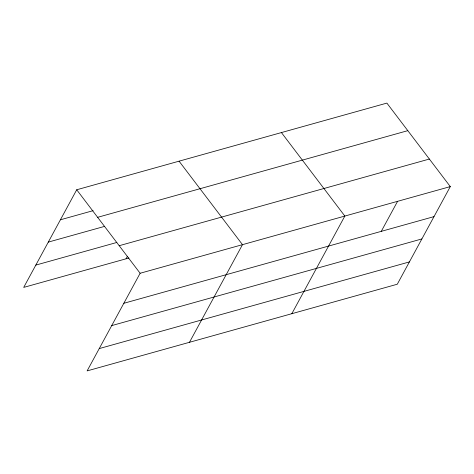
<?xml version="1.0" encoding="UTF-8"?>
<svg xmlns="http://www.w3.org/2000/svg" width="474" height="474" viewBox="0 0 474 474"><rect width="100%" height="100%" fill="white"/><g stroke="black" fill="none" stroke-linecap="round" stroke-linejoin="round"><path stroke-width="0.71" d="M450.3 186.596L140.132 273.261L87.121 370.899L397.289 284.228L450.3 186.596L386.879 103.101L76.711 189.772L23.7 287.404L128.898 258.01M126.054 258.804L127.441 256.256M189.476 342.299L242.487 244.661L179.065 161.172M291.83 313.699L344.841 216.061L281.426 132.572M381.268 231.359L397.573 201.332M60.405 219.8L93.105 210.663M97.638 217.323L407.812 130.658M48.295 242.107L104.446 226.418M35.811 265.096L116.847 242.451M119.199 245.71L429.373 159.045M123.827 303.289L433.994 216.624M111.71 325.602L421.884 238.932M99.232 348.586L409.4 261.921M76.711 189.772L140.132 273.261"/></g></svg>
